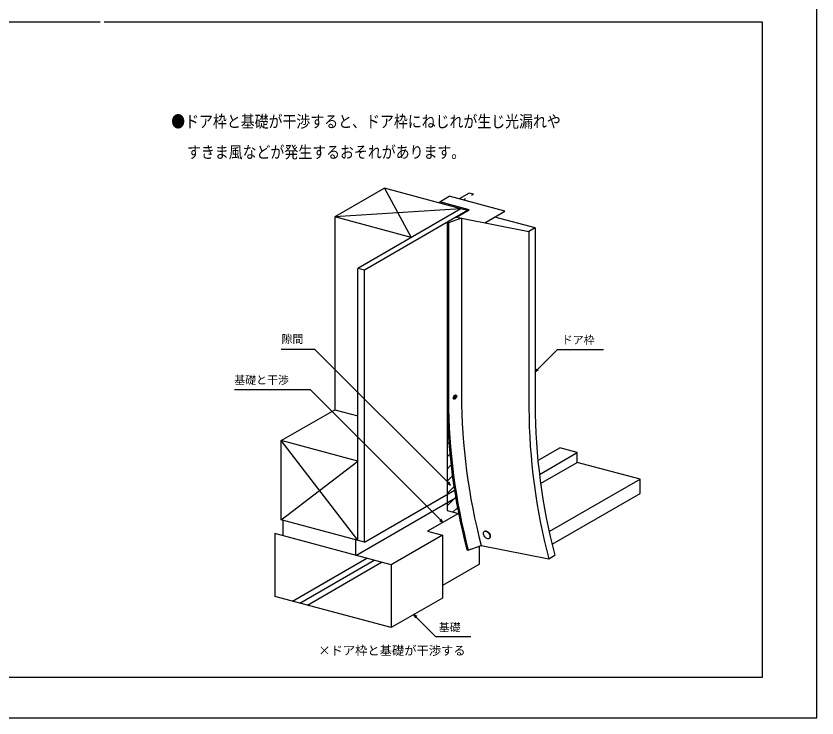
# Model space of a CAD drawing. Units: millimetres, scale not verified. Extents: x -525 to 525, y -783 to 779.
# Drawn here: x -62 to 525, y -783 to -268 of the extents above; entities that cross this region are included whole.
import ezdxf
from ezdxf.enums import TextEntityAlignment as Align

# ---------------------------------------------------------------- set-up
doc = ezdxf.new("R2010")
doc.units = ezdxf.units.MM
doc.header["$LTSCALE"] = 4
for name, color, linetype in [('0-1_USER1', 3, 'Continuous'), ('0-2_YKK_11', 7, 'Continuous'), ('0-4_YKK_12', 2, 'Continuous'), ('0-6_YKK_A1', 4, 'Continuous'), ('0-7_YKK_D', 6, 'Continuous'), ('0-8_YKK_ZWAK', 7, 'Continuous'), ('0-9_YSS_K', 3, 'Continuous')]:
    doc.layers.add(name, color=color, linetype=linetype)
doc.styles.add('ＭＳ ゴシック', font='')
doc.styles.get('ＭＳ ゴシック').set_extended_font_data('MS Gothic')

msp = doc.modelspace()

# ---------------------------------------------------------------- linework, layer by layer
at = {"layer": '0-2_YKK_11'}
msp.add_lwpolyline([(253.892, -548.991), (253.892, -630.567), (262.248, -632.806)], dxfattribs=at)
at = {"layer": '0-4_YKK_12'}
msp.add_lwpolyline([(-0.5, -272.7), (-485, -272.7), (-485, -752.7), (485, -752.7), (485, -272.7), (2.5, -272.7)], dxfattribs=at)
at = {"layer": '0-6_YKK_A1'}
for p, q in [((269.993, -398.018), (262.645, -402.261)), ((273.272, -398.896), (269.993, -398.018)), ((273.272, -398.896), (271.802, -399.745)), ((296.248, -411.265), (255.47, -400.338)), ((267.393, -402.291), (265.923, -403.139)), ((260.821, -415.56), (270.129, -410.186)), ((264.416, -416.523), (254.876, -419.823)), ((260.821, -415.56), (264.416, -416.523)), ((264.416, -416.523), (313.858, -426.12)), ((264.416, -416.523), (264.416, -545.954)), ((281.422, -419.824), (296.248, -411.265)), ((318.349, -423.527), (288.747, -415.595)), ((253.892, -419.56), (254.876, -419.823)), ((253.892, -419.56), (253.892, -548.991)), ((254.876, -419.823), (254.876, -549.255)), ((318.349, -423.527), (313.858, -426.12)), ((313.858, -426.12), (313.858, -555.551)), ((318.349, -423.527), (318.349, -552.958)), ((259.508, -547.164), (259.508, -546.86)), ((253.818, -555.382), (253.885, -555.314)), ((253.818, -564.362), (254.128, -564.051)), ((253.818, -573.342), (254.536, -572.624)), ((253.818, -582.322), (255.099, -581.041)), ((320.411, -594.009), (336.394, -584.781)), ((253.818, -591.303), (255.811, -589.309)), ((321.516, -604.148), (349.144, -588.197)), ((253.818, -600.283), (256.664, -597.436)), ((322.378, -610.851), (349.144, -595.397)), ((253.818, -609.263), (257.653, -605.428)), ((328.782, -646.149), (395.277, -607.758)), ((395.277, -618.158), (395.277, -607.758)), ((253.818, -618.243), (258.771, -613.29)), ((253.818, -627.224), (260.013, -621.028)), ((330.807, -655.38), (395.277, -618.158)), ((258.279, -631.743), (261.375, -628.646)), ((281.395, -645.828), (281.173, -645.979)), ((284.678, -651.142), (284.9, -650.991))]:
    msp.add_line(p, q, dxfattribs=at)
for points in [[(270.129, -410.186), (248.467, -404.381), (255.47, -400.338)], [(259.244, -547.926), (258.98, -548.079), (258.98, -547.774), (259.244, -547.622)], [(259.508, -546.86), (259.772, -546.707), (259.772, -547.012)], [(259.772, -547.926), (259.772, -548.231), (259.508, -548.384), (259.508, -548.079)], [(260.036, -547.164), (260.3, -547.012), (260.3, -547.317), (260.036, -547.469)], [(395.277, -607.758), (349.144, -595.397), (349.144, -588.197), (336.394, -584.781)], [(281.395, -645.828), (281.728, -645.669), (282.206, -645.608), (282.735, -645.698), (283.286, -645.934), (283.829, -646.304), (284.336, -646.787), (284.779, -647.357), (285.133, -647.984), (285.381, -648.635), (285.508, -649.273), (285.508, -649.864), (285.381, -650.377), (285.133, -650.784), (284.9, -650.991)], [(268.371, -659.391), (269.354, -659.655), (278.894, -656.354), (328.337, -665.951), (332.828, -663.358)]]:
    msp.add_lwpolyline(points, dxfattribs=at)
msp.add_lwpolyline([(280.549, -647.393), (280.613, -646.837), (280.802, -646.374), (281.105, -646.029), (281.506, -645.82), (281.984, -645.759), (282.513, -645.849), (283.064, -646.085), (283.607, -646.454), (284.114, -646.937), (284.556, -647.508), (284.911, -648.135), (285.159, -648.785), (285.286, -649.423), (285.286, -650.015), (285.159, -650.528), (284.911, -650.935), (284.556, -651.214), (284.114, -651.35), (283.607, -651.335), (283.064, -651.171), (282.513, -650.866), (281.984, -650.437), (281.506, -649.907), (281.105, -649.304), (280.802, -648.66), (280.613, -648.012)], close=True, dxfattribs=at)
for centre in [(704.045, -544.45), (693.522, -547.486), (694.505, -547.75), (753.488, -554.047), (757.979, -551.454)]:
    msp.add_arc(centre, 439.632, 180.19609, 194.74642, dxfattribs=at)
for centre, major_axis in [((259.641, -547.547), (0.88, 1.524)), ((259.64, -547.545), (0.8, 1.386))]:
    msp.add_ellipse(centre, major_axis=major_axis, ratio=0.57735, dxfattribs=at)
for centre, start_param, end_param in [((259.244, -547.317), 3.9269908, 5.4977871), ((259.244, -548.231), 5.4977871, 7.0685835), ((260.036, -546.86), 2.3561945, 3.9269908), ((260.036, -547.774), 0.7853982, 2.3561945)]:
    msp.add_ellipse(centre, major_axis=(0.187, 0.323), ratio=0.57735, start_param=start_param, end_param=end_param, dxfattribs=at)
at = {"layer": '0-7_YKK_D'}
for points in [[(256.358, -611.982), (254.554, -610.178), (156.952, -512.576), (132.289, -512.576)], [(318.34, -529.139), (320.144, -527.335), (334.903, -512.576), (368.424, -512.576)], [(320.627, -527.819), (318.34, -529.139), (319.66, -526.852)], [(250.843, -639.328), (249.04, -637.525), (153.827, -542.312), (98.044, -542.312)], [(254.071, -610.662), (256.358, -611.982), (255.038, -609.695)], [(248.557, -638.008), (250.843, -639.328), (249.523, -637.042)], [(231.632, -708.297), (229.346, -706.977), (230.666, -709.263)], [(229.346, -706.977), (231.149, -708.78), (245.404, -723.036), (271.243, -723.036)]]:
    msp.add_lwpolyline(points, dxfattribs=at)
at = {"layer": '0-8_YKK_ZWAK'}
msp.add_lwpolyline([(-525, -782.7), (525, -782.7), (525, 747.3)], dxfattribs=at)
at = {"layer": '0-9_YSS_K'}
for p, q in [((263.948, -409.554), (207.925, -394.543)), ((207.925, -394.543), (227.575, -430.554)), ((263.948, -409.554), (171.551, -415.543)), ((263.948, -409.554), (188.301, -453.23)), ((268.916, -410.886), (193.269, -454.561)), ((268.916, -410.886), (263.948, -409.554)), ((227.575, -430.554), (171.551, -415.543)), ((188.301, -649.312), (188.301, -453.23)), ((193.269, -454.561), (188.301, -453.23)), ((193.269, -653.779), (193.269, -454.561)), ((132.277, -637.437), (132.277, -579.437)), ((188.301, -652.448), (132.277, -579.437)), ((188.301, -652.448), (188.301, -591.312)), ((132.277, -637.437), (188.301, -594.448)), ((193.269, -653.779), (259.215, -615.705)), ((186.948, -663.527), (260.127, -621.277)), ((262.237, -632.75), (239.449, -645.906)), ((193.269, -653.779), (132.277, -637.437)), ((133.629, -649.24), (133.629, -637.799)), ((212.89, -670.478), (127.58, -647.619)), ((127.58, -647.619), (127.58, -693.619)), ((250.378, -648.834), (212.89, -670.478)), ((186.948, -663.527), (186.948, -652.086)), ((277.61, -669.874), (277.61, -656.799)), ((140.539, -697.091), (194.958, -665.673)), ((146.003, -698.555), (200.422, -667.137)), ((151.467, -700.02), (205.886, -668.601)), ((212.89, -670.478), (212.89, -716.478)), ((277.61, -669.874), (250.378, -685.597)), ((212.89, -716.478), (127.58, -693.619)), ((250.378, -694.834), (212.89, -716.478))]:
    msp.add_line(p, q, dxfattribs=at)
for points in [[(207.925, -394.543), (171.551, -415.543), (171.551, -556.762), (188.301, -561.25)], [(188.301, -594.448), (132.277, -579.437), (171.551, -556.762)], [(239.449, -645.906), (250.378, -648.834), (250.378, -694.834)]]:
    msp.add_lwpolyline(points, dxfattribs=at)

# ---------------------------------------------------------------- texts
at = {"layer": '0-1_USER1', "style": 'ＭＳ ゴシック', "width": 0.85}
for s, p in [('●ドア枠と基礎が干渉すると、ドア枠にねじれが生じ光漏れや', (51.609, -352.609)), ('  すきま風などが発生するおそれがあります。', (53, -375.064))]:
    msp.add_text(s, height=8.798, dxfattribs=at).set_placement(p, align=Align.BOTTOM_LEFT)
at = {"layer": '0-1_USER1', "style": 'ＭＳ ゴシック'}
msp.add_text('×ドア枠と基礎が干渉する', height=6.598, dxfattribs=at).set_placement((159.466, -738.541), align=Align.BOTTOM_LEFT)
at = {"layer": '0-7_YKK_D', "style": 'ＭＳ ゴシック'}
for s, p in [('隙間', (132.517, -509.725)), ('ドア枠', (337.989, -510.39)), ('基礎と干渉', (97.854, -539.742)), ('基礎', (247.739, -720.954))]:
    msp.add_text(s, height=5.865, dxfattribs=at).set_placement(p, align=Align.BOTTOM_LEFT)

doc.saveas('drawing.dxf')
